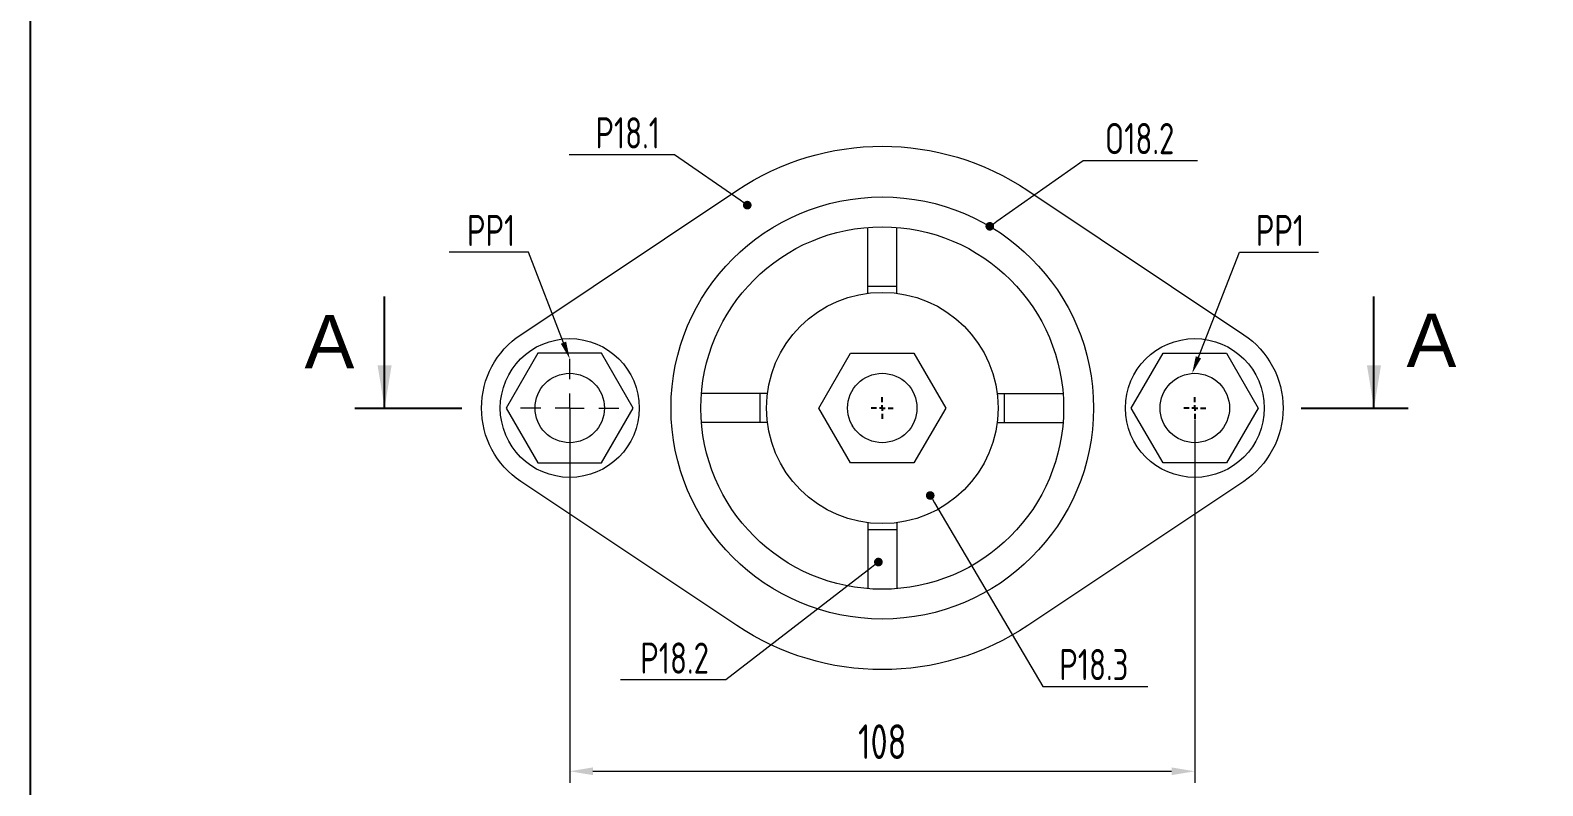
# Model space of a CAD drawing. Header units: millimetres. Extents: x -46397 to 283259, y -8690 to 23983.
# Drawn here: x 184982.5 to 185243.8, y -1558.2 to -1427.6 of the extents above; entities that cross this region are included whole.
import ezdxf
from ezdxf import colors
from ezdxf.entities.mleader import LeaderData, LeaderLine
from ezdxf.enums import TextEntityAlignment as Align
from ezdxf.math import Vec2, Vec3

# ---------------------------------------------------------------- set-up
doc = ezdxf.new("R2010")
doc.units = ezdxf.units.MM
doc.layers.get('Defpoints').update_dxf_attribs({"lineweight": 0})
for name, color, linetype, lineweight in [('4.KICH THUOC', 3, 'Continuous', 9), ('AM_0', 7, 'Continuous', 50), ('Dtext', 255, 'Continuous', 20), ('mDƯỜNG CƠ BẢN', 255, 'Continuous', 25), ('TEXT', 7, 'Continuous', 0)]:
    doc.layers.add(name, color=color, linetype=linetype, lineweight=lineweight)
doc.layers.add('DIM', color=8, linetype='Continuous')
doc.layers.add('SLD-0', color=7, linetype='Continuous')
doc.styles.add('Chu va so', font='arial.ttf')
doc.styles.add('Dim', font='arial.ttf')
doc.styles.add('GHI CHÚ 1', font='isocp_IV25.ttf', dxfattribs={"width": 0.8})
doc.styles.get("Standard").update_dxf_attribs({"font": 'isocp.shx', "width": 0.8})
doc.styles.add('TCVN', font='arial.ttf')
doc.dimstyles.new('1-30SCALE', dxfattribs={"dimtxt": 75, "dimasz": 75, "dimexe": 37.5, "dimexo": 30, "dimgap": 30, "dimtad": 1, "dimtoh": 1, "dimdec": 0, "dimdsep": 46, "dimtxsty": 'GHI CHÚ 1', "dimcen": 0.09, "dimclrd": 256, "dimclre": 256, "dimclrt": 2, "dimadec": 0, "dimazin": 0, "dimtfac": 1, "dimtdec": 0, "dimtofl": 0, "dimtmove": 0, "dimatfit": 3, "dimfxl": 1, "dimlwd": 0, "dimlwe": 0, "dimarcsym": 0})
doc.dimstyles.new('H-80', dxfattribs={"dimscale": 40, "dimtxt": 2, "dimasz": 1, "dimexe": 0.5, "dimexo": 0.5, "dimgap": 0.75, "dimtad": 1, "dimtoh": 1, "dimdec": 0, "dimtxsty": 'Dim', "dimcen": 0, "dimclrd": 83, "dimclre": 83, "dimclrt": 256, "dimadec": 0, "dimazin": 0, "dimtfac": 1, "dimtdec": 0, "dimtofl": 0, "dimtmove": 1, "dimatfit": 3, "dimfxl": 1, "dimtfill": 1, "dimlwd": 9, "dimlwe": 9, "dimarcsym": 0})

# ---------------------------------------------------------------- blocks, each defined once
blk = doc.blocks.new('SW_CENTERMARKSYMBOL_0')
at = {"color": 0, "linetype": 'Continuous', "lineweight": 18}
for p, q in [((0, 2.5), (0, 4.25)), ((-2.5, 0), (-4.25, 0)), ((0, 0), (-1.25, 0)), ((0, 0), (0, 1.25)), ((0, 0), (0, -1.25)), ((0, 0), (1.25, 0)), ((2.5, 0), (4.25, 0)), ((0, -2.5), (0, -4.25))]:
    blk.add_line(p, q, dxfattribs=at)
blk = doc.blocks.new('SW_CENTERMARKSYMBOL_1')
at = {"layer": 'SLD-0', "color": 0}
for p, q in [((-0.5, 0), (-0.95, 0)), ((0, 0), (-0.25, 0)), ((0, 0.5), (0, 0.95)), ((0, 0), (0, 0.25)), ((0, 0), (0, -0.25)), ((0, 0), (0.25, 0)), ((0.5, 0), (0.95, 0)), ((0, -0.5), (0, -0.95))]:
    blk.add_line(p, q, dxfattribs=at)
blk = doc.blocks.new('SW_CENTERMARKSYMBOL_2')
at = {"layer": 'SLD-0', "color": 0}
for p, q in [((-0.5, 0), (-0.95, 0)), ((0, 0), (-0.25, 0)), ((0, 0.5), (0, 0.95)), ((0, 0), (0, 0.25)), ((0, 0), (0, -0.25)), ((0, 0), (0.25, 0)), ((0.5, 0), (0.95, 0)), ((0, -0.5), (0, -0.95))]:
    blk.add_line(p, q, dxfattribs=at)
blk = doc.blocks.new('*D969')
at = {"layer": 'Defpoints', "color": 0, "transparency": 16777216}
for p in [(185075.7, -1492.9, 1.05), (185183.7, -1492.9, 1.05), (185183.7, -1555.72)]:
    blk.add_point(p, dxfattribs=at)
at = {"layer": 'DIM', "linetype": 'Continuous', "lineweight": 0, "transparency": 16777216}
for p, q in [((185075.7, -1494.9), (185075.7, -1557.72)), ((185183.7, -1494.9), (185183.7, -1557.72)), ((185079.7, -1555.72), (185179.7, -1555.72))]:
    blk.add_line(p, q, dxfattribs=at)
at = {"layer": 'DIM', "transparency": 16777216}
for points in [[(185079.7, -1555.05), (185079.7, -1556.38), (185075.7, -1555.72)], [(185179.7, -1555.05), (185179.7, -1556.38), (185183.7, -1555.72)]]:
    blk.add_solid(points, dxfattribs=at)
at = {"layer": 'DIM', "color": 2, "transparency": 16777216, "insert": (185129.7, -1550.6), "char_height": 6, "attachment_point": 5, "style": 'GHI CHÚ 1'}
blk.add_mtext('108', dxfattribs=at)
blk = doc.blocks.new('_Dot')
at = {"color": 0, "linetype": 'ByBlock', "lineweight": -2}
blk.add_line((-0.5, 0), (-1, 0), dxfattribs=at)
at = {"color": 0, "linetype": 'ByBlock', "const_width": 0.5}
blk.add_lwpolyline([(-0.25, 0, 1), (0.25, 0, 1)], format="xyb", close=True, dxfattribs=at)
blk = doc.blocks.new('*U1827')
at = {"lineweight": 25}
for points in [[(0, 0), (1025.22, 0), (1025.22, 671.58), (0, 671.58)], [(0, 0), (775.17, 0), (775.17, 671.58), (0, 671.58)]]:
    blk.add_lwpolyline(points, close=True, dxfattribs=at)
at = {"layer": 'Dtext', "ltscale": 0.1}
for tag, p, height, style in [('REV_3', (781.77, 252.24), 4.47, 'TCVN'), ('FOR_APPROVAL3', (826.43, 251.93, -0.04), 5.36, 'TCVN'), ('REV_2', (781.77, 235.57), 4.47, 'TCVN'), ('FOR_APPROVAL2', (826.43, 235.26, -0.04), 5.36, 'TCVN'), ('REV_1', (781.77, 218.9), 4.47, 'TCVN'), ('FOR_APPROVAL1', (826.43, 218.59, -0.04), 5.36, 'TCVN'), ('NGUOI_VE', (874.01, 202, -0.04), 5.36, 'TCVN'), ('NGUOI_KIEM_2', (921.36, 202, -0.04), 5.36, 'TCVN'), ('NGUOI_DUYET', (978.56, 202, -0.04), 5.36, 'TCVN'), ('REV_0', (781.77, 202.23), 4.47, 'TCVN'), ('1.1_A4', (981.42, 10.17, -0.04), 5.36, 'Chu va so'), ('A4_A4', (999.25, 10.17, -0.04), 5.36, 'Chu va so'), ('REV.', (1013.94, 10.17, -0.04), 5.36, 'Chu va so')]:
    blk.add_attdef(tag, p, '', height=height, dxfattribs=dict(at, style=style))
for tag, p, height, style, width in [('NGAY_REV03', (793.09, 251.93, -0.04), 4.64, 'TCVN', 0.95), ('NGAY_REV02', (793.09, 235.26, -0.04), 4.64, 'TCVN', 0.95), ('NGAY_REV01', (793.09, 218.59, -0.04), 4.64, 'TCVN', 0.95), ('NGAY_REV0', (793.09, 201.92, -0.04), 4.64, 'TCVN', 0.95), ('DWD.NO', (792.68, 4.35, -0.04), 7.14, 'Chu va so', 0.85)]:
    blk.add_attdef(tag, p, '', height=height, dxfattribs=dict(at, style=style, width=width))
at = {"layer": 'Dtext', "lineweight": 25, "ltscale": 0.1, "style": 'Chu va so'}
for tag, p, height in [('PROJECT_CODE', (844.31, 83.95), 10.72), ('TITLE1', (797.9, 64.02, -0.04), 7.14), ('TITLE2', (797.9, 47.22, -0.04), 7.14), ('TITLE3', (797.9, 30.55, -0.04), 7.14)]:
    blk.add_attdef(tag, p, '', height=height, dxfattribs=at)
blk = doc.blocks.new('*U931')
at = {"lineweight": 25}
for p, q in [((-1344.6, -1.8), (-1144.6, -1.8)), ((424.6, -1.8), (624.6, -1.8))]:
    blk.add_line(p, q, dxfattribs=at)
at = {"layer": 'TEXT', "color": 7, "style": 'TCVN'}
for tag, p in [('MC1', (-1392.3, 172.4)), ('MC2', (668, 174.9))]:
    blk.add_attdef(tag, text='', height=100, dxfattribs=at).set_placement(p, align=Align.CENTER)
at = {"layer": 'mDƯỜNG CƠ BẢN', "ltscale": 5}
for points in [[(-1289.1, -1.8), (-1289.1, 207)], [(560.6, -1.8), (560.6, 207)]]:
    blk.add_leader(points, dimstyle='H-80', override={"dimasz": 2, "dimgap": 5, "dimtad": 0, "dimlwd": 25}, dxfattribs=at)

msp = doc.modelspace()

# ---------------------------------------------------------------- linework, layer by layer
at = {"layer": 'AM_0', "color": 3, "lineweight": 18}
for p, q in [((185127.2, -1473.06, -3.26), (185127.2, -1461.66, -3.26)), ((185132.2, -1473.06, -3.26), (185132.2, -1461.66, -3.26)), ((185127.2, -1471.83, -3.26), (185132.2, -1471.83, -3.26)), ((185070.21, -1483.4, -3.26), (185064.73, -1492.9, -3.26)), ((185081.18, -1483.4, -3.26), (185070.21, -1483.4, -3.26)), ((185086.67, -1492.9, -3.26), (185081.18, -1483.4, -3.26)), ((185118.73, -1492.9, -3.26), (185124.21, -1483.4, -3.26)), ((185124.21, -1483.4, -3.26), (185135.18, -1483.4, -3.26)), ((185135.18, -1483.4, -3.26), (185140.67, -1492.9, -3.26)), ((185172.73, -1492.9, -3.26), (185178.21, -1483.4, -3.26)), ((185178.21, -1483.4, -3.26), (185189.18, -1483.4, -3.26)), ((185189.18, -1483.4, -3.26), (185194.67, -1492.9, -3.26)), ((185109.85, -1490.4, -3.26), (185098.46, -1490.4, -3.26)), ((185108.63, -1495.4, -3.26), (185108.63, -1490.4, -3.26)), ((185149.54, -1490.4, -3.26), (185160.94, -1490.4, -3.26)), ((185150.76, -1490.4, -3.26), (185150.76, -1495.4, -3.26)), ((185064.73, -1492.9, -3.26), (185070.21, -1502.4, -3.26)), ((185081.18, -1502.4, -3.26), (185086.67, -1492.9, -3.26)), ((185124.21, -1502.4, -3.26), (185118.73, -1492.9, -3.26)), ((185140.67, -1492.9, -3.26), (185135.18, -1502.4, -3.26)), ((185178.21, -1502.4, -3.26), (185172.73, -1492.9, -3.26)), ((185194.67, -1492.9, -3.26), (185189.18, -1502.4, -3.26)), ((185109.85, -1495.4, -3.26), (185098.46, -1495.4, -3.26)), ((185124.63, -1496.09, -3.26), (185124.51, -1495.91, -3.26)), ((185149.54, -1495.4, -3.26), (185160.94, -1495.4, -3.26)), ((185070.21, -1502.4, -3.26), (185081.18, -1502.4, -3.26)), ((185135.18, -1502.4, -3.26), (185124.21, -1502.4, -3.26)), ((185189.18, -1502.4, -3.26), (185178.21, -1502.4, -3.26)), ((185127.2, -1512.74, -3.26), (185127.2, -1524.14, -3.26)), ((185132.2, -1512.74, -3.26), (185132.2, -1524.14, -3.26)), ((185132.2, -1513.97, -3.26), (185127.2, -1513.97, -3.26))]:
    msp.add_line(p, q, dxfattribs=at)
at = {"layer": 'AM_0', "color": 3, "lineweight": 18, "elevation": -3.26}
msp.add_lwpolyline([(185104.56, -1455.27, -0.303337), (185154.84, -1455.27), (185192.17, -1480.22, -0.534522), (185192.17, -1505.58), (185154.84, -1530.52, -0.303337), (185104.56, -1530.52), (185067.23, -1505.58, -0.534522), (185067.23, -1480.22)], format="xyb", close=True, dxfattribs=at)
at = {"layer": 'AM_0', "color": 3, "lineweight": 18}
for centre, radius in [((185129.7, -1492.9, -3.26), 36.5), ((185129.7, -1492.9, -3.26), 31.34), ((185129.7, -1492.9, -3.26), 20), ((185075.7, -1492.9, -3.26), 12), ((185183.7, -1492.9, -3.26), 12), ((185075.7, -1492.9, -3.26), 6), ((185129.7, -1492.9, -3.26), 6), ((185183.7, -1492.9, -3.26), 6)]:
    msp.add_circle(centre, radius, dxfattribs=at)

# ---------------------------------------------------------------- block references
at = {"color": 20, "linetype": 'Continuous', "lineweight": 18, "xscale": 2, "yscale": 2, "zscale": 2}
for name, p in [('SW_CENTERMARKSYMBOL_0', (185075.7, -1492.9, -3.26)), ('SW_CENTERMARKSYMBOL_1', (185129.7, -1492.9, -3.26)), ('SW_CENTERMARKSYMBOL_2', (185183.7, -1492.9, -3.26))]:
    msp.add_blockref(name, p, dxfattribs=at)
at = {"layer": 'mDƯỜNG CƠ BẢN'}
ref = msp.add_blockref('*U931', (185162.85, -1492.74, -3.26), dxfattribs=dict(at, xscale=0.09242144247598645, yscale=0.09242144247598645, zscale=0.09242144247598645))
ref.add_attrib('MC1', 'A', dxfattribs={"layer": 'TEXT', "color": 7, "height": 9.24, "style": 'TCVN'}).set_placement((185034.18, -1486.04, -3.26), align=Align.CENTER)
ref.add_attrib('MC2', 'A', dxfattribs={"layer": 'TEXT', "color": 7, "height": 9.24, "style": 'TCVN'}).set_placement((185224.59, -1485.81, -3.26), align=Align.CENTER)

# ---------------------------------------------------------------- dimensions: what is measured, and where the dimension line sits
at = {"layer": 'DIM'}
dim = msp.add_linear_dim(base=(185183.7, -1555.72, -4.31), p1=(185075.7, -1492.9, -3.26), p2=(185183.7, -1492.9, -3.26), dimstyle='1-30SCALE', override={"dimtxt": 6, "dimasz": 4, "dimexe": 2, "dimexo": 2, "dimgap": 2, "dimtmove": 1}, dxfattribs=at)
dim.commit()
dim.dimension.update_dxf_attribs({"geometry": '*D969', "text_midpoint": (185129.7, -1550.6, -4.31)})

# ---------------------------------------------------------------- leaders
at = {"layer": '4.KICH THUOC', "ltscale": 5}
ml = msp.add_multileader_mtext('Standard', dxfattribs=at)
ml.set_content('P18.1', color=256)
ml.set_leader_properties(lineweight=9)
ml.set_arrow_properties(name='DOT')
ml.build(insert=Vec2(0, 0))
ml.multileader.update_dxf_attribs({"has_dogleg": 0, "text_left_attachment_type": 5, "text_right_attachment_type": 6, "dogleg_length": 0.125, "arrow_head_size": 1.5, "scale": 300})
ctx = ml.context
ctx.base_point, ctx.scale, ctx.char_height, ctx.arrow_head_size, ctx.landing_gap_size, ctx.plane_origin = Vec3(185077.28, -1449.11, -3.26), 300, 5.4, 1.5, 2.86, Vec3(185217.29, -1470.49, -3.26)
ctx.left_attachment, ctx.right_attachment = 5, 6
notes = []
notes.append((ctx, [(0, (1, 1, 0), (185098.56, -1449.11, -3.26), (-1, 0), 4.76, [(0, [(185106.37, -1457.82, -3.26)], 0, [])])]))
ctx.mtext.insert, ctx.mtext.flow_direction = Vec3(185080.14, -1442.63, -3.26), 5
at = {"layer": '4.KICH THUOC', "color": 7, "ltscale": 5}
ml = msp.add_multileader_mtext('Standard', dxfattribs=at)
ml.set_content('O18.2', color=7)
ml.set_leader_properties(lineweight=9)
ml.set_arrow_properties(name='DOT')
ml.build(insert=Vec2(0, 0))
ml.multileader.update_dxf_attribs({"has_dogleg": 0, "text_left_attachment_type": 5, "text_right_attachment_type": 6, "dogleg_length": 0.125, "arrow_head_size": 1.5, "scale": 300})
ctx = ml.context
ctx.base_point, ctx.scale, ctx.char_height, ctx.arrow_head_size, ctx.landing_gap_size, ctx.plane_origin = Vec3(185164.44, -1450.09, -2.25), 300, 5.4, 1.5, 3.72, Vec3(185359.16, -1471.47, -2.25)
ctx.left_attachment, ctx.right_attachment = 5, 6
notes.append((ctx, [(1, (1, 1, 0), (185158.24, -1450.09, -2.25), (1, 0), 6.2, [(0, [(185148.28, -1461.48, -2.25)], 0, [])])]))
ctx.mtext.insert, ctx.mtext.flow_direction = Vec3(185168.16, -1443.61, -2.25), 5
at = {"layer": '4.KICH THUOC', "color": 1, "ltscale": 5}
ml = msp.add_multileader_mtext('Standard', dxfattribs=at)
ml.set_content('PP1', color=1)
ml.set_leader_properties(color=3, lineweight=9)
ml.build(insert=Vec2(0, 0))
ml.multileader.update_dxf_attribs({"has_dogleg": 0, "text_left_attachment_type": 5, "text_right_attachment_type": 6, "dogleg_length": 0.125, "arrow_head_size": 3, "scale": 300})
ctx = ml.context
ctx.base_point, ctx.scale, ctx.char_height, ctx.arrow_head_size, ctx.landing_gap_size, ctx.plane_origin = Vec3(185055.09, -1465.98, -7.42), 300, 5.4, 3, 2.86, Vec3(185187.87, -1480.2, -7.42)
ctx.left_attachment, ctx.right_attachment = 5, 6
notes.append((ctx, [(0, (1, 1, 0), (185073.34, -1465.98, -7.42), (-1, 0), 4.76, [(0, [(185075.7, -1484.4, -7.42)], 0, [])])]))
ctx.mtext.insert, ctx.mtext.width, ctx.mtext.flow_direction = Vec3(185057.95, -1459.5, -7.42), 14.3355, 5
ml = msp.add_multileader_mtext('Standard', dxfattribs=at)
ml.set_content('{\\Fisocp|c0;PP1}', color=1)
ml.set_leader_properties(color=3, lineweight=9)
ml.build(insert=Vec2(0, 0))
ml.multileader.update_dxf_attribs({"has_dogleg": 0, "text_left_attachment_type": 5, "text_right_attachment_type": 6, "dogleg_length": 0.125, "arrow_head_size": 3, "scale": 300})
ctx = ml.context
ctx.base_point, ctx.scale, ctx.char_height, ctx.arrow_head_size, ctx.landing_gap_size, ctx.plane_origin = Vec3(185191.4, -1465.98, -3.26), 300, 5.4, 3, 2.86, Vec3(185328.15, -1480.2, -3.26)
ctx.left_attachment, ctx.right_attachment = 5, 6
notes.append((ctx, [(1, (1, 1, 0), (185186.64, -1465.98, -3.26), (1, 0), 4.76, [(0, [(185183.24, -1486.92, -3.26)], 0, [])])]))
ctx.mtext.insert, ctx.mtext.width, ctx.mtext.flow_direction = Vec3(185194.26, -1459.5, -3.26), 14.3355, 5
at = {"layer": '4.KICH THUOC', "ltscale": 5}
ml = msp.add_multileader_mtext('Standard', dxfattribs=at)
ml.set_content('{\\Fisocp|c0;P18.3}', color=256)
ml.set_leader_properties(lineweight=9)
ml.set_arrow_properties(name='DOT')
ml.build(insert=Vec2(0, 0))
ml.multileader.update_dxf_attribs({"has_dogleg": 0, "text_left_attachment_type": 5, "text_right_attachment_type": 6, "dogleg_length": 0.125, "arrow_head_size": 1.5, "scale": 300})
ctx = ml.context
ctx.base_point, ctx.scale, ctx.char_height, ctx.arrow_head_size, ctx.landing_gap_size, ctx.plane_origin = Vec3(185157.43, -1541.05, -0.15), 300, 5.4, 1.5, 2.86, Vec3(185304.49, -1528.2, -0.15)
ctx.left_attachment, ctx.right_attachment = 5, 6
notes.append((ctx, [(1, (1, 1, 0), (185152.66, -1541.05, -0.15), (1, 0), 4.76, [(0, [(185137.98, -1508.03, -0.15)], 0, [])])]))
ctx.mtext.insert, ctx.mtext.flow_direction = Vec3(185160.29, -1534.57, -0.15), 5
ml = msp.add_multileader_mtext('Standard', dxfattribs=at)
ml.set_content('P18.2', color=256)
ml.set_leader_properties(lineweight=9)
ml.set_arrow_properties(name='DOT')
ml.build(insert=Vec2(0, 0))
ml.multileader.update_dxf_attribs({"has_dogleg": 0, "text_left_attachment_type": 5, "text_right_attachment_type": 6, "dogleg_length": 0.125, "arrow_head_size": 1.5, "scale": 300})
ctx = ml.context
ctx.base_point, ctx.scale, ctx.char_height, ctx.arrow_head_size, ctx.landing_gap_size, ctx.plane_origin = Vec3(185085.04, -1539.93, -3.26), 300, 5.4, 1.5, 2.86, Vec3(185238.2, -1557.6, -3.26)
ctx.left_attachment, ctx.right_attachment = 5, 6
notes.append((ctx, [(0, (1, 1, 0), (185107.44, -1539.93, -3.26), (-1, 0), 4.76, [(0, [(185129.03, -1519.54, -3.26)], 0, [])])]))
ctx.mtext.insert, ctx.mtext.flow_direction = Vec3(185087.89, -1533.45, -3.26), 5
for ctx, leaders in notes:
    for number, flags, end, landing, length, lines in leaders:
        leader = LeaderData()
        leader.index, (leader.has_last_leader_line, leader.has_dogleg_vector, leader.attachment_direction) = number, flags
        leader.last_leader_point, leader.dogleg_vector, leader.dogleg_length = Vec3(end), Vec3(landing), length
        for number, points, colour, breaks in lines:
            line = LeaderLine()
            line.index, line.vertices, line.color, line.breaks = number, Vec3.list(points), colors.encode_raw_color(colour), breaks
            leader.lines.append(line)
        ctx.leaders.append(leader)

# ---------------------------------------------------------------- next in the draw order: block references
at = {"xscale": 0.9084576280678549, "yscale": 0.9084576280678549, "zscale": 0.9084576280678549}
msp.add_blockref('*U1827', (184982.48, -1813.55, -0.15), dxfattribs=at)

doc.saveas('drawing.dxf')
